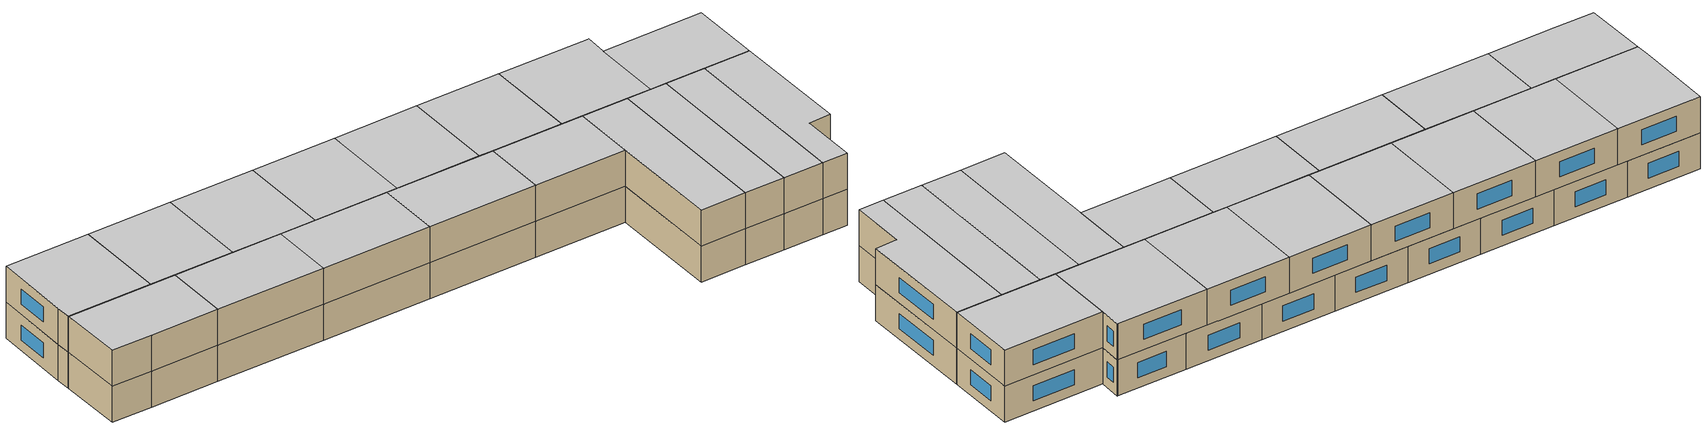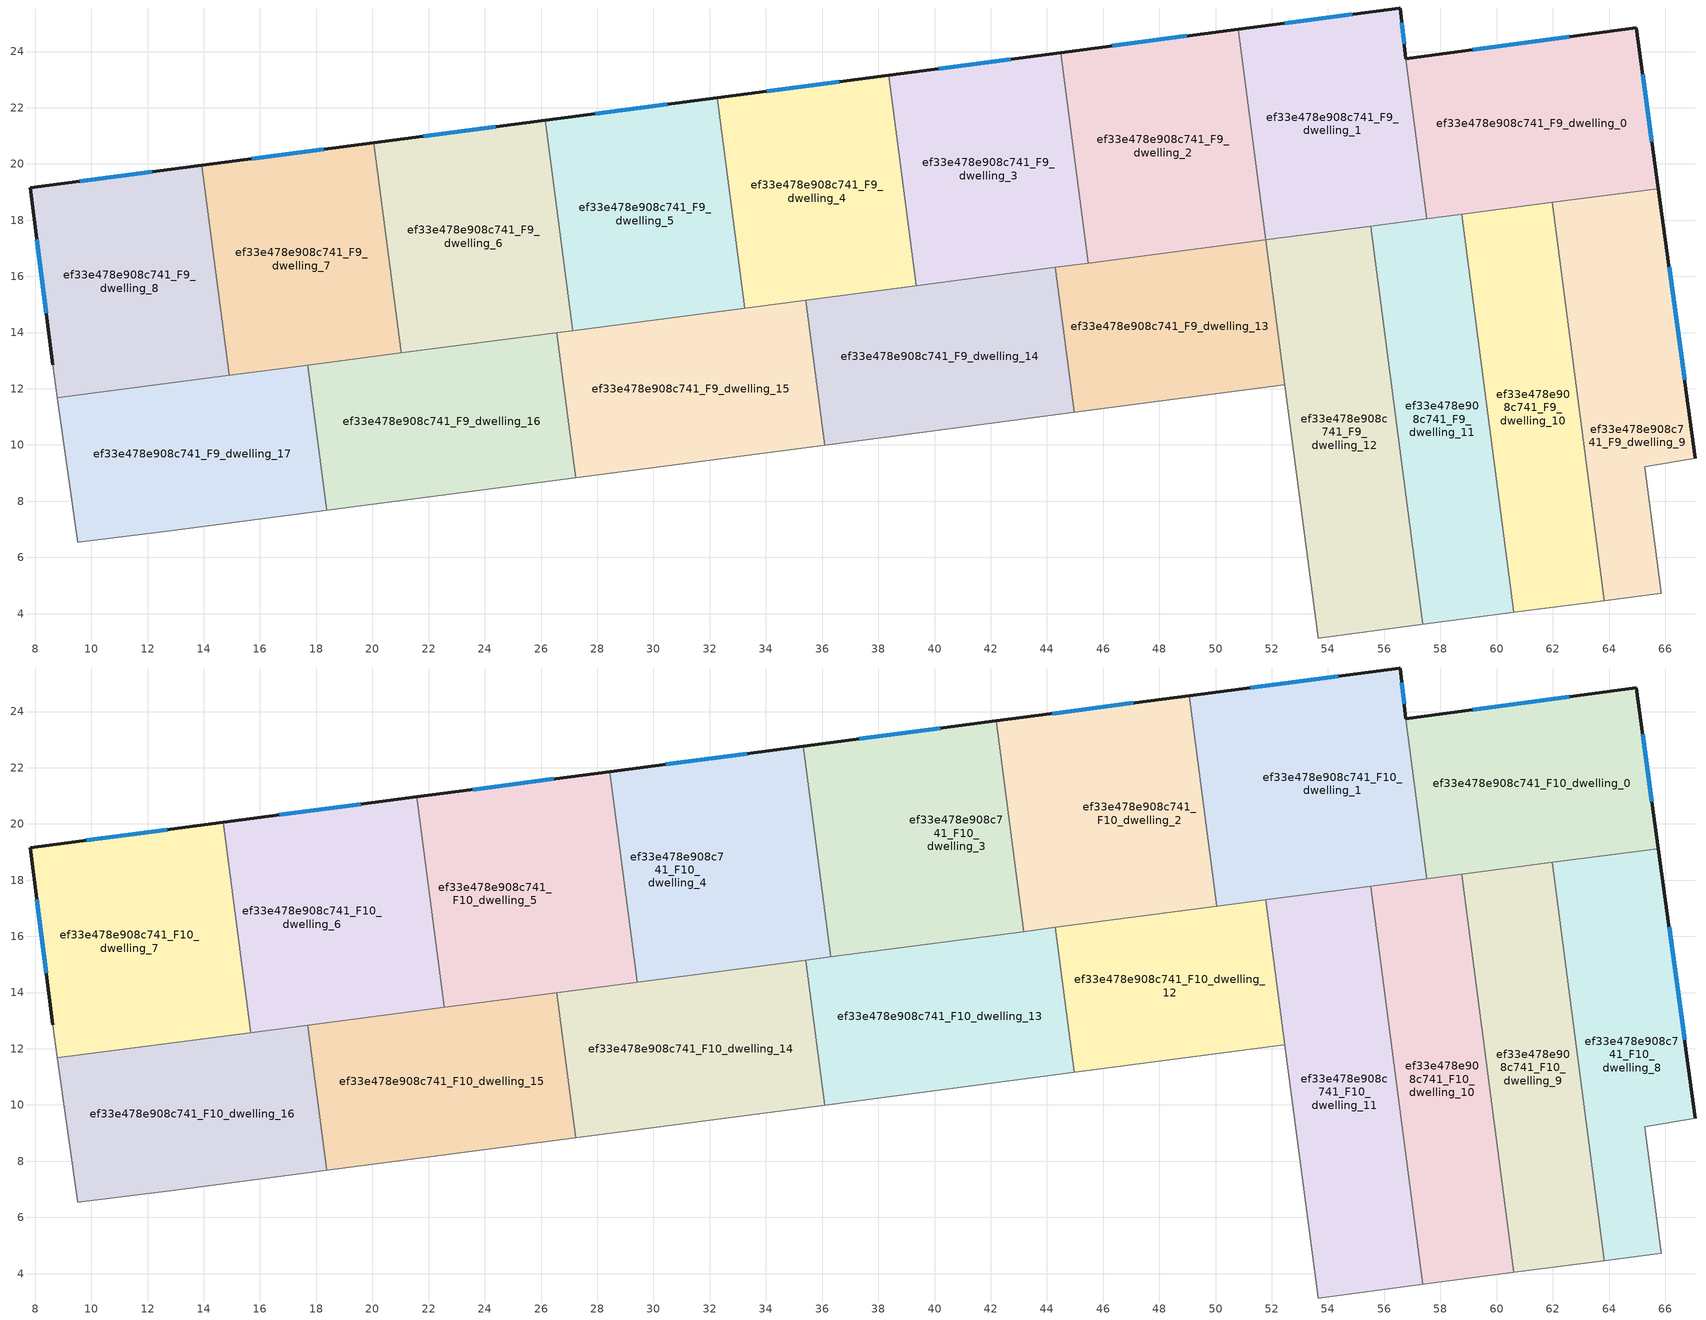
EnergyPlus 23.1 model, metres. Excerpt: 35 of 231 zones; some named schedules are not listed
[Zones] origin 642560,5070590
ef33e478e908c741_F9_dwelling_0
 floor to ef33e478e908c741_F8_dwelling_0 (EU_floor_Construction): 64.97,24.84 65.75,19.12 57.51,18.05 56.76,23.75 z27
 wall outside (EU_wall_Construction): 65.75,19.12 64.97,24.84 56.76,23.75 z27:30
 wall to ef33e478e908c741_F9_dwelling_1 (EU_wall_Construction): 56.76,23.75 57.51,18.05 z27:30
 wall to ef33e478e908c741_F9_dwelling_9 (EU_wall_Construction): 61.98,18.63 65.75,19.12 z27:30
 wall to ef33e478e908c741_F9_dwelling_10 (EU_wall_Construction): 58.75,18.21 61.98,18.63 z27:30
 wall to ef33e478e908c741_F9_dwelling_11 (EU_wall_Construction): 57.51,18.05 58.75,18.21 z27:30
 window (EU_Window_Construction): 62.59,24.53 59.14,24.07 / 65.53,20.78 65.2,23.19 z27.87:29.13
ef33e478e908c741_F9_dwelling_1
 floor to ef33e478e908c741_F8_dwelling_1 (EU_floor_Construction): 56.56,25.55 56.76,23.75 57.51,18.05 51.78,17.3 50.8,24.79 56.53,25.54 z27
 wall outside (EU_wall_Construction): 56.76,23.75 56.56,25.55 56.53,25.54 50.8,24.79 z27:30
 wall to ef33e478e908c741_F9_dwelling_2 (EU_wall_Construction): 50.8,24.79 51.78,17.3 z27:30
 wall to ef33e478e908c741_F9_dwelling_12 (EU_wall_Construction): 51.78,17.3 55.52,17.79 z27:30
 wall to ef33e478e908c741_F9_dwelling_11 (EU_wall_Construction): 55.52,17.79 57.51,18.05 z27:30
 window (EU_Window_Construction): 54.87,25.33 52.46,25.01 / 56.71,24.27 56.62,25.03 z27.87:29.13
ef33e478e908c741_F9_dwelling_10
 floor to ef33e478e908c741_F8_dwelling_10 (EU_floor_Construction): 61.98,18.63 63.84,4.46 60.61,4.04 58.75,18.21 z27
 wall to ef33e478e908c741_F9_dwelling_9 (EU_wall_Construction): 63.84,4.46 61.98,18.63 z27:30
 wall adiabatic (EU_wall_Construction): 60.61,4.04 63.84,4.46 z27:30
 wall to ef33e478e908c741_F9_dwelling_11 (EU_wall_Construction): 58.75,18.21 60.61,4.04 z27:30
ef33e478e908c741_F9_dwelling_11
 floor to ef33e478e908c741_F8_dwelling_11 (EU_floor_Construction): 58.75,18.21 60.61,4.04 57.38,3.62 55.52,17.79 z27
 wall adiabatic (EU_wall_Construction): 57.38,3.62 60.61,4.04 z27:30
 wall to ef33e478e908c741_F9_dwelling_12 (EU_wall_Construction): 55.52,17.79 57.38,3.62 z27:30
ef33e478e908c741_F9_dwelling_12
 floor to ef33e478e908c741_F8_dwelling_12 (EU_floor_Construction): 55.52,17.79 57.38,3.62 53.66,3.13 52.46,12.14 51.78,17.3 z27
 wall adiabatic (EU_wall_Construction): 52.46,12.14 53.66,3.13 57.38,3.62 z27:30
 wall to ef33e478e908c741_F9_dwelling_13 (EU_wall_Construction): 51.78,17.3 52.46,12.14 z27:30
ef33e478e908c741_F9_dwelling_13
 floor to ef33e478e908c741_F8_dwelling_13 (EU_floor_Construction): 51.78,17.3 52.46,12.14 44.96,11.16 44.29,16.32 z27
 wall adiabatic (EU_wall_Construction): 44.96,11.16 52.46,12.14 z27:30
 wall to ef33e478e908c741_F9_dwelling_14 (EU_wall_Construction): 44.29,16.32 44.96,11.16 z27:30
 wall to ef33e478e908c741_F9_dwelling_2 (EU_wall_Construction): 51.78,17.3 45.47,16.47 z27:30
 wall to ef33e478e908c741_F9_dwelling_3 (EU_wall_Construction): 45.47,16.47 44.29,16.32 z27:30
ef33e478e908c741_F9_dwelling_14
 floor to ef33e478e908c741_F8_dwelling_14 (EU_floor_Construction): 44.29,16.32 44.96,11.16 36.1,10 35.42,15.16 z27
 wall adiabatic (EU_wall_Construction): 36.1,10 44.96,11.16 z27:30
 wall to ef33e478e908c741_F9_dwelling_15 (EU_wall_Construction): 35.42,15.16 36.1,10 z27:30
 wall to ef33e478e908c741_F9_dwelling_3 (EU_wall_Construction): 44.29,16.32 39.36,15.67 z27:30
 wall to ef33e478e908c741_F9_dwelling_4 (EU_wall_Construction): 39.36,15.67 35.42,15.16 z27:30
ef33e478e908c741_F9_dwelling_15
 floor to ef33e478e908c741_F8_dwelling_15 (EU_floor_Construction): 35.42,15.16 36.1,10 27.23,8.83 26.56,14 z27
 wall adiabatic (EU_wall_Construction): 27.23,8.83 36.1,10 z27:30
 wall to ef33e478e908c741_F9_dwelling_16 (EU_wall_Construction): 26.56,14 27.23,8.83 z27:30
 wall to ef33e478e908c741_F9_dwelling_5 (EU_wall_Construction): 33.25,14.87 27.14,14.07 z27:30
 wall to ef33e478e908c741_F9_dwelling_6 (EU_wall_Construction): 27.14,14.07 26.56,14 z27:30
 wall to ef33e478e908c741_F9_dwelling_4 (EU_wall_Construction): 35.42,15.16 33.25,14.87 z27:30
ef33e478e908c741_F9_dwelling_16
 floor to ef33e478e908c741_F8_dwelling_16 (EU_floor_Construction): 26.56,14 27.23,8.83 18.37,7.67 17.69,12.84 z27
 wall adiabatic (EU_wall_Construction): 18.37,7.67 27.23,8.83 z27:30
 wall to ef33e478e908c741_F9_dwelling_17 (EU_wall_Construction): 17.69,12.84 18.37,7.67 z27:30
 wall to ef33e478e908c741_F9_dwelling_6 (EU_wall_Construction): 26.56,14 21.02,13.27 z27:30
 wall to ef33e478e908c741_F9_dwelling_7 (EU_wall_Construction): 21.02,13.27 17.69,12.84 z27:30
ef33e478e908c741_F9_dwelling_17
 floor to ef33e478e908c741_F8_dwelling_17 (EU_floor_Construction): 17.69,12.84 18.37,7.67 12.83,6.95 9.53,6.55 8.79,11.67 z27
 wall adiabatic (EU_wall_Construction): 8.79,11.67 9.53,6.55 12.83,6.95 18.37,7.67 z27:30
 wall to ef33e478e908c741_F9_dwelling_8 (EU_wall_Construction): 14.91,12.47 8.79,11.67 z27:30
 wall to ef33e478e908c741_F9_dwelling_7 (EU_wall_Construction): 17.69,12.84 14.91,12.47 z27:30
ef33e478e908c741_F9_dwelling_2
 floor to ef33e478e908c741_F8_dwelling_2 (EU_floor_Construction): 50.8,24.79 51.78,17.3 45.47,16.47 44.49,23.96 z27
 wall outside (EU_wall_Construction): 50.8,24.79 44.49,23.96 z27:30
 wall to ef33e478e908c741_F9_dwelling_3 (EU_wall_Construction): 44.49,23.96 45.47,16.47 z27:30
 window (EU_Window_Construction): 48.97,24.55 46.32,24.2 z27.87:29.13
 ceiling adiabatic (EU_roof_Construction): 50.05,17.07 49.07,24.57 44.49,23.96 45.47,16.47 z30
ef33e478e908c741_F9_dwelling_3
 floor to ef33e478e908c741_F8_dwelling_3 (EU_floor_Construction): 44.49,23.96 45.47,16.47 39.36,15.67 38.38,23.16 z27
 wall outside (EU_wall_Construction): 44.49,23.96 38.38,23.16 z27:30
 wall to ef33e478e908c741_F9_dwelling_4 (EU_wall_Construction): 38.38,23.16 39.36,15.67 z27:30
 window (EU_Window_Construction): 42.72,23.73 40.15,23.4 z27.87:29.13
ef33e478e908c741_F9_dwelling_4
 floor to ef33e478e908c741_F8_dwelling_4 (EU_floor_Construction): 38.38,23.16 39.36,15.67 33.25,14.87 32.27,22.36 z27
 wall outside (EU_wall_Construction): 38.38,23.16 32.27,22.36 z27:30
 wall to ef33e478e908c741_F9_dwelling_5 (EU_wall_Construction): 32.27,22.36 33.25,14.87 z27:30
 window (EU_Window_Construction): 36.61,22.93 34.04,22.59 z27.87:29.13
ef33e478e908c741_F9_dwelling_5
 floor to ef33e478e908c741_F8_dwelling_5 (EU_floor_Construction): 32.27,22.36 33.25,14.87 27.14,14.07 26.16,21.56 z27
 wall outside (EU_wall_Construction): 32.27,22.36 26.16,21.56 z27:30
 wall to ef33e478e908c741_F9_dwelling_6 (EU_wall_Construction): 26.16,21.56 27.14,14.07 z27:30
 window (EU_Window_Construction): 30.5,22.13 27.93,21.79 z27.87:29.13
ef33e478e908c741_F9_dwelling_6
 floor to ef33e478e908c741_F8_dwelling_6 (EU_floor_Construction): 26.16,21.56 27.14,14.07 21.02,13.27 20.05,20.76 z27
 wall outside (EU_wall_Construction): 26.16,21.56 20.05,20.76 z27:30
 wall to ef33e478e908c741_F9_dwelling_7 (EU_wall_Construction): 20.05,20.76 21.02,13.27 z27:30
 window (EU_Window_Construction): 24.39,21.33 21.82,20.99 z27.87:29.13
ef33e478e908c741_F9_dwelling_7
 floor to ef33e478e908c741_F8_dwelling_7 (EU_floor_Construction): 20.05,20.76 21.02,13.27 14.91,12.47 13.93,19.96 z27
 wall outside (EU_wall_Construction): 20.05,20.76 13.93,19.96 z27:30
 wall to ef33e478e908c741_F9_dwelling_8 (EU_wall_Construction): 13.93,19.96 14.91,12.47 z27:30
 window (EU_Window_Construction): 18.27,20.53 15.7,20.19 z27.87:29.13
ef33e478e908c741_F9_dwelling_8
 floor to ef33e478e908c741_F8_dwelling_8 (EU_floor_Construction): 13.93,19.96 14.91,12.47 8.79,11.67 8.63,12.85 7.83,19.16 z27
 wall outside (EU_wall_Construction): 13.93,19.96 7.83,19.16 8.63,12.85 z27:30
 wall adiabatic (EU_wall_Construction): 8.63,12.85 8.79,11.67 z27:30
 window (EU_Window_Construction): 12.16,19.73 9.6,19.39 / 8.06,17.33 8.39,14.68 z27.87:29.13
ef33e478e908c741_F9_dwelling_9
 floor to ef33e478e908c741_F8_dwelling_9 (EU_floor_Construction): 65.75,19.12 67.07,9.53 65.27,9.23 65.86,4.73 63.84,4.46 61.98,18.63 z27
 wall outside (EU_wall_Construction): 67.07,9.53 65.75,19.12 z27:30
 wall adiabatic (EU_wall_Construction): 63.84,4.46 65.86,4.73 65.27,9.23 67.07,9.53 z27:30
 window (EU_Window_Construction): 66.69,12.31 66.13,16.34 z27.87:29.13
ef33e478e908c741_F10_dwelling_0
 floor to ef33e478e908c741_F9_dwelling_0 (EU_floor_Construction): 64.97,24.84 65.75,19.12 57.51,18.05 56.76,23.75 z30
 wall outside (EU_wall_Construction): 65.75,19.12 64.97,24.84 56.76,23.75 z30:33
 wall to ef33e478e908c741_F10_dwelling_1 (EU_wall_Construction): 56.76,23.75 57.51,18.05 z30:33
 wall to ef33e478e908c741_F10_dwelling_8 (EU_wall_Construction): 61.98,18.63 65.75,19.12 z30:33
 wall to ef33e478e908c741_F10_dwelling_9 (EU_wall_Construction): 58.75,18.21 61.98,18.63 z30:33
 wall to ef33e478e908c741_F10_dwelling_10 (EU_wall_Construction): 57.51,18.05 58.75,18.21 z30:33
 window (EU_Window_Construction): 62.59,24.53 59.14,24.07 / 65.53,20.78 65.2,23.19 z30.87:32.13
 ceiling to ef33e478e908c741_F11_dwelling_0 (EU_floor_Construction): 65.75,19.12 64.97,24.84 56.76,23.75 57.51,18.05 z33
ef33e478e908c741_F10_dwelling_1
 floor to ef33e478e908c741_F9_dwelling_1 (EU_floor_Construction): 56.56,25.55 56.76,23.75 57.51,18.05 51.78,17.3 50.8,24.79 56.53,25.54 z30
 floor to ef33e478e908c741_F9_dwelling_2 (EU_floor_Construction): 50.8,24.79 51.78,17.3 50.05,17.07 49.07,24.57 z30
 wall outside (EU_wall_Construction): 56.76,23.75 56.56,25.55 56.53,25.54 49.07,24.57 z30:33
 wall to ef33e478e908c741_F10_dwelling_2 (EU_wall_Construction): 49.07,24.57 50.05,17.07 z30:33
 wall to ef33e478e908c741_F10_dwelling_11 (EU_wall_Construction): 51.78,17.3 55.52,17.79 z30:33
 wall to ef33e478e908c741_F10_dwelling_10 (EU_wall_Construction): 55.52,17.79 57.51,18.05 z30:33
 wall to ef33e478e908c741_F10_dwelling_12 (EU_wall_Construction): 50.05,17.07 51.78,17.3 z30:33
 window (EU_Window_Construction): 54.36,25.26 51.23,24.85 / 56.71,24.27 56.62,25.03 z30.87:32.13
 ceiling to ef33e478e908c741_F11_dwelling_1 (EU_floor_Construction): 57.51,18.05 56.76,23.75 56.56,25.55 56.53,25.54 49.07,24.57 50.05,17.07 z33
ef33e478e908c741_F10_dwelling_10
 floor to ef33e478e908c741_F9_dwelling_11 (EU_floor_Construction): 58.75,18.21 60.61,4.04 57.38,3.62 55.52,17.79 z30
 wall to ef33e478e908c741_F10_dwelling_9 (EU_wall_Construction): 60.61,4.04 58.75,18.21 z30:33
 wall adiabatic (EU_wall_Construction): 57.38,3.62 60.61,4.04 z30:33
 wall to ef33e478e908c741_F10_dwelling_11 (EU_wall_Construction): 55.52,17.79 57.38,3.62 z30:33
 ceiling to ef33e478e908c741_F11_dwelling_10 (EU_floor_Construction): 60.61,4.04 58.75,18.21 55.52,17.79 57.38,3.62 z33
ef33e478e908c741_F10_dwelling_11
 floor to ef33e478e908c741_F9_dwelling_12 (EU_floor_Construction): 55.52,17.79 57.38,3.62 53.66,3.13 52.46,12.14 51.78,17.3 z30
 wall adiabatic (EU_wall_Construction): 52.46,12.14 53.66,3.13 57.38,3.62 z30:33
 wall to ef33e478e908c741_F10_dwelling_12 (EU_wall_Construction): 51.78,17.3 52.46,12.14 z30:33
 ceiling to ef33e478e908c741_F11_dwelling_11 (EU_floor_Construction): 57.38,3.62 55.52,17.79 51.78,17.3 52.46,12.14 53.66,3.13 z33
ef33e478e908c741_F10_dwelling_12
 floor to ef33e478e908c741_F9_dwelling_13 (EU_floor_Construction): 51.78,17.3 52.46,12.14 44.96,11.16 44.29,16.32 z30
 wall adiabatic (EU_wall_Construction): 44.96,11.16 52.46,12.14 z30:33
 wall to ef33e478e908c741_F10_dwelling_13 (EU_wall_Construction): 44.29,16.32 44.96,11.16 z30:33
 wall to ef33e478e908c741_F10_dwelling_2 (EU_wall_Construction): 50.05,17.07 44.29,16.32 z30:33
 ceiling to ef33e478e908c741_F11_dwelling_12 (EU_floor_Construction): 52.46,12.14 51.78,17.3 44.29,16.32 44.96,11.16 z33
ef33e478e908c741_F10_dwelling_13
 floor to ef33e478e908c741_F9_dwelling_14 (EU_floor_Construction): 44.29,16.32 44.96,11.16 36.1,10 35.42,15.16 z30
 wall adiabatic (EU_wall_Construction): 36.1,10 44.96,11.16 z30:33
 wall to ef33e478e908c741_F10_dwelling_14 (EU_wall_Construction): 35.42,15.16 36.1,10 z30:33
 wall to ef33e478e908c741_F10_dwelling_3 (EU_wall_Construction): 43.18,16.17 36.3,15.27 z30:33
 wall to ef33e478e908c741_F10_dwelling_2 (EU_wall_Construction): 44.29,16.32 43.18,16.17 z30:33
 wall to ef33e478e908c741_F10_dwelling_4 (EU_wall_Construction): 36.3,15.27 35.42,15.16 z30:33
 ceiling to ef33e478e908c741_F11_dwelling_13 (EU_floor_Construction): 44.96,11.16 44.29,16.32 35.42,15.16 36.1,10 z33
ef33e478e908c741_F10_dwelling_14
 floor to ef33e478e908c741_F9_dwelling_15 (EU_floor_Construction): 35.42,15.16 36.1,10 27.23,8.83 26.56,14 z30
 wall adiabatic (EU_wall_Construction): 27.23,8.83 36.1,10 z30:33
 wall to ef33e478e908c741_F10_dwelling_15 (EU_wall_Construction): 26.56,14 27.23,8.83 z30:33
 wall to ef33e478e908c741_F10_dwelling_4 (EU_wall_Construction): 35.42,15.16 29.43,14.37 z30:33
 wall to ef33e478e908c741_F10_dwelling_5 (EU_wall_Construction): 29.43,14.37 26.56,14 z30:33
 ceiling to ef33e478e908c741_F11_dwelling_14 (EU_floor_Construction): 36.1,10 35.42,15.16 26.56,14 27.23,8.83 z33
ef33e478e908c741_F10_dwelling_15
 floor to ef33e478e908c741_F9_dwelling_16 (EU_floor_Construction): 26.56,14 27.23,8.83 18.37,7.67 17.69,12.84 z30
 wall to ef33e478e908c741_F10_dwelling_16 (EU_wall_Construction): 17.69,12.84 18.37,7.67 z30:33
 wall adiabatic (EU_wall_Construction): 18.37,7.67 27.23,8.83 z30:33
 wall to ef33e478e908c741_F10_dwelling_6 (EU_wall_Construction): 22.55,13.47 17.69,12.84 z30:33
 wall to ef33e478e908c741_F10_dwelling_5 (EU_wall_Construction): 26.56,14 22.55,13.47 z30:33
 ceiling to ef33e478e908c741_F11_dwelling_15 (EU_floor_Construction): 27.23,8.83 26.56,14 17.69,12.84 18.37,7.67 z33
ef33e478e908c741_F10_dwelling_16
 floor to ef33e478e908c741_F9_dwelling_17 (EU_floor_Construction): 17.69,12.84 18.37,7.67 12.83,6.95 9.53,6.55 8.79,11.67 z30
 wall adiabatic (EU_wall_Construction): 8.79,11.67 9.53,6.55 12.83,6.95 18.37,7.67 z30:33
 wall to ef33e478e908c741_F10_dwelling_7 (EU_wall_Construction): 15.67,12.57 8.79,11.67 z30:33
 wall to ef33e478e908c741_F10_dwelling_6 (EU_wall_Construction): 17.69,12.84 15.67,12.57 z30:33
 ceiling to ef33e478e908c741_F11_dwelling_16 (EU_floor_Construction): 18.37,7.67 17.69,12.84 8.79,11.67 9.53,6.55 12.83,6.95 z33
ef33e478e908c741_F10_dwelling_2
 floor to ef33e478e908c741_F9_dwelling_3 (EU_floor_Construction): 44.49,23.96 45.47,16.47 43.18,16.17 42.2,23.66 z30
 floor adiabatic (EU_floor_Construction): 49.07,24.57 50.05,17.07 43.18,16.17 45.47,16.47 44.49,23.96 42.2,23.66 z30
 wall outside (EU_wall_Construction): 49.07,24.57 42.2,23.66 z30:33
 wall to ef33e478e908c741_F10_dwelling_3 (EU_wall_Construction): 42.2,23.66 43.18,16.17 z30:33
 window (EU_Window_Construction): 47.07,24.3 44.19,23.93 z30.87:32.13
 ceiling to ef33e478e908c741_F11_dwelling_2 (EU_floor_Construction): 50.05,17.07 49.07,24.57 42.2,23.66 43.18,16.17 z33
ef33e478e908c741_F10_dwelling_3
 floor to ef33e478e908c741_F9_dwelling_3 (EU_floor_Construction): 42.2,23.66 43.18,16.17 39.36,15.67 38.38,23.16 z30
 floor to ef33e478e908c741_F9_dwelling_4 (EU_floor_Construction): 38.38,23.16 39.36,15.67 36.3,15.27 35.32,22.76 z30
 wall outside (EU_wall_Construction): 42.2,23.66 35.32,22.76 z30:33
 wall to ef33e478e908c741_F10_dwelling_4 (EU_wall_Construction): 35.32,22.76 36.3,15.27 z30:33
 window (EU_Window_Construction): 40.2,23.4 37.32,23.02 z30.87:32.13
 ceiling to ef33e478e908c741_F11_dwelling_3 (EU_floor_Construction): 43.18,16.17 42.2,23.66 35.32,22.76 36.3,15.27 z33
ef33e478e908c741_F10_dwelling_4
 floor to ef33e478e908c741_F9_dwelling_4 (EU_floor_Construction): 35.32,22.76 36.3,15.27 33.25,14.87 32.27,22.36 z30
 floor to ef33e478e908c741_F9_dwelling_5 (EU_floor_Construction): 32.27,22.36 33.25,14.87 29.43,14.37 28.45,21.86 z30
 wall outside (EU_wall_Construction): 35.32,22.76 28.45,21.86 z30:33
 wall to ef33e478e908c741_F10_dwelling_5 (EU_wall_Construction): 28.45,21.86 29.43,14.37 z30:33
 window (EU_Window_Construction): 33.33,22.5 30.44,22.12 z30.87:32.13
 ceiling to ef33e478e908c741_F11_dwelling_4 (EU_floor_Construction): 36.3,15.27 35.32,22.76 28.45,21.86 29.43,14.37 z33
ef33e478e908c741_F10_dwelling_5
 floor to ef33e478e908c741_F9_dwelling_5 (EU_floor_Construction): 28.45,21.86 29.43,14.37 27.14,14.07 26.16,21.56 z30
 floor to ef33e478e908c741_F9_dwelling_6 (EU_floor_Construction): 26.16,21.56 27.14,14.07 22.55,13.47 21.57,20.96 z30
 wall outside (EU_wall_Construction): 28.45,21.86 21.57,20.96 z30:33
 wall to ef33e478e908c741_F10_dwelling_6 (EU_wall_Construction): 21.57,20.96 22.55,13.47 z30:33
 window (EU_Window_Construction): 26.46,21.6 23.57,21.22 z30.87:32.13
 ceiling to ef33e478e908c741_F11_dwelling_5 (EU_floor_Construction): 29.43,14.37 28.45,21.86 21.57,20.96 22.55,13.47 z33
ef33e478e908c741_F10_dwelling_6
 floor to ef33e478e908c741_F9_dwelling_6 (EU_floor_Construction): 21.57,20.96 22.55,13.47 21.02,13.27 20.05,20.76 z30
 floor to ef33e478e908c741_F9_dwelling_7 (EU_floor_Construction): 20.05,20.76 21.02,13.27 15.67,12.57 14.69,20.06 z30
 wall outside (EU_wall_Construction): 21.57,20.96 14.69,20.06 z30:33
 wall to ef33e478e908c741_F10_dwelling_7 (EU_wall_Construction): 14.69,20.06 15.67,12.57 z30:33
 window (EU_Window_Construction): 19.58,20.7 16.69,20.32 z30.87:32.13
 ceiling to ef33e478e908c741_F11_dwelling_6 (EU_floor_Construction): 22.55,13.47 21.57,20.96 14.69,20.06 15.67,12.57 z33
ef33e478e908c741_F10_dwelling_7
 floor to ef33e478e908c741_F9_dwelling_7 (EU_floor_Construction): 14.69,20.06 15.67,12.57 14.91,12.47 13.93,19.96 z30
 floor to ef33e478e908c741_F9_dwelling_8 (EU_floor_Construction): 13.93,19.96 14.91,12.47 8.79,11.67 8.63,12.85 7.83,19.16 z30
 wall outside (EU_wall_Construction): 14.69,20.06 7.83,19.16 8.63,12.85 z30:33
 wall adiabatic (EU_wall_Construction): 8.63,12.85 8.79,11.67 z30:33
 window (EU_Window_Construction): 12.7,19.8 9.82,19.42 / 8.06,17.33 8.39,14.68 z30.87:32.13
 ceiling to ef33e478e908c741_F11_dwelling_7 (EU_floor_Construction): 15.67,12.57 14.69,20.06 7.83,19.16 8.63,12.85 8.79,11.67 z33
ef33e478e908c741_F10_dwelling_8
 floor to ef33e478e908c741_F9_dwelling_9 (EU_floor_Construction): 65.75,19.12 67.07,9.53 65.27,9.23 65.86,4.73 63.84,4.46 61.98,18.63 z30
 wall outside (EU_wall_Construction): 67.07,9.53 65.75,19.12 z30:33
 wall to ef33e478e908c741_F10_dwelling_9 (EU_wall_Construction): 61.98,18.63 63.84,4.46 z30:33
 wall adiabatic (EU_wall_Construction): 63.84,4.46 65.86,4.73 65.27,9.23 67.07,9.53 z30:33
 window (EU_Window_Construction): 66.69,12.31 66.13,16.34 z30.87:32.13
 ceiling to ef33e478e908c741_F11_dwelling_8 (EU_floor_Construction): 65.86,4.73 65.27,9.23 67.07,9.53 65.75,19.12 61.98,18.63 63.84,4.46 z33
ef33e478e908c741_F10_dwelling_9
 floor to ef33e478e908c741_F9_dwelling_10 (EU_floor_Construction): 61.98,18.63 63.84,4.46 60.61,4.04 58.75,18.21 z30
 wall adiabatic (EU_wall_Construction): 60.61,4.04 63.84,4.46 z30:33
 ceiling to ef33e478e908c741_F11_dwelling_9 (EU_floor_Construction): 63.84,4.46 61.98,18.63 58.75,18.21 60.61,4.04 z33
[Building]
EU S2 Campaign: North Axis=0; Terrain=City; Solar Distribution=FullExterior
[Site:Location]
Lyon-Bron: Latitude=45.75; Longitude=5; Time Zone=1; Elevation=198
[SizingPeriod:WeatherFileDays]
AnnualSizingPeriod: Begin Month=1; Begin Day of Month=1; End Month=12; End Day of Month=31; Day of Week for Start Day=Monday; Use Weather File Daylight Saving Period=No; Use Weather File Rain and Snow Indicators=No
[MATERIAL]
EU_InternalMass_Material: Roughness=MediumRough; Thickness=0.1; Conductivity=1; Density=1800; Specific Heat=900; Thermal Absorptance=0.9; Solar Absorptance=0.7; Visible Absorptance=0.7
[MATERIAL:NOMASS] Roughness=MediumRough; Thermal Absorptance=0.9; Solar Absorptance=0.7; Visible Absorptance=0.7
Name | Thermal Resistance
EU_wall_NoMass | 1.15691
EU_roof_NoMass | 1.19505
EU_floor_NoMass | 1.78277
[WINDOWMATERIAL:SIMPLEGLAZINGSYSTEM]
EU_Window_SimpleGlazing: UFactor=2.71266; Solar Heat Gain Coefficient=0.75; Visible Transmittance=0.75
[CONSTRUCTION]
EU_wall_Construction: EU_wall_NoMass
EU_roof_Construction: EU_roof_NoMass
EU_floor_Construction: EU_floor_NoMass
EU_Window_Construction: EU_Window_SimpleGlazing
EU_InternalMass_Construction: EU_InternalMass_Material
[ZONE] Type=1; Multiplier=1; Ceiling Height=autocalculate; Floor Area=autocalculate; Part of Total Floor Area=Yes
Name | Volume
ef33e478e908c741_F9_dwelling_0; ef33e478e908c741_F10_dwelling_0 | 143.422
ef33e478e908c741_F9_dwelling_1 | 131.086
ef33e478e908c741_F10_dwelling_1 | 170.776
ef33e478e908c741_F9_dwelling_10; ef33e478e908c741_F10_dwelling_9 | 139.622
ef33e478e908c741_F10_dwelling_10; ef33e478e908c741_F9_dwelling_11 | 139.666
ef33e478e908c741_F10_dwelling_11; ef33e478e908c741_F9_dwelling_12 | 161.384
ef33e478e908c741_F10_dwelling_12; ef33e478e908c741_F9_dwelling_13 | 117.94
ef33e478e908c741_F10_dwelling_13; ef33e478e908c741_F9_dwelling_14 | 139.639
ef33e478e908c741_F10_dwelling_14; ef33e478e908c741_F9_dwelling_15 | 139.651
ef33e478e908c741_F10_dwelling_15; ef33e478e908c741_F9_dwelling_16 | 139.64
ef33e478e908c741_F10_dwelling_16; ef33e478e908c741_F9_dwelling_17 | 139.644
ef33e478e908c741_F9_dwelling_2 | 144.415
ef33e478e908c741_F10_dwelling_2 | 157.11
ef33e478e908c741_F9_dwelling_3 | 139.658
ef33e478e908c741_F10_dwelling_3 | 157.124
ef33e478e908c741_F9_dwelling_4 | 139.632
ef33e478e908c741_F10_dwelling_4 | 157.106
ef33e478e908c741_F9_dwelling_5 | 139.638
ef33e478e908c741_F10_dwelling_5 | 157.084
ef33e478e908c741_F9_dwelling_6; ef33e478e908c741_F9_dwelling_7 | 139.646
ef33e478e908c741_F10_dwelling_6 | 157.115
ef33e478e908c741_F10_dwelling_7 | 157.107
ef33e478e908c741_F9_dwelling_8 | 139.653
ef33e478e908c741_F10_dwelling_8; ef33e478e908c741_F9_dwelling_9 | 139.655
[INTERNALMASS] Construction=EU_InternalMass_Construction
Name | Zone or ZoneList | Surface Area
ef33e478e908c741_F9_dwelling_0_EU_InternalMass | ef33e478e908c741_F9_dwelling_0 | 47.8076
ef33e478e908c741_F9_dwelling_1_EU_InternalMass | ef33e478e908c741_F9_dwelling_1 | 43.6956
ef33e478e908c741_F9_dwelling_2_EU_InternalMass | ef33e478e908c741_F9_dwelling_2 | 48.1387
ef33e478e908c741_F9_dwelling_3_EU_InternalMass | ef33e478e908c741_F9_dwelling_3 | 46.5526
ef33e478e908c741_F9_dwelling_4_EU_InternalMass | ef33e478e908c741_F9_dwelling_4 | 46.5438
ef33e478e908c741_F9_dwelling_5_EU_InternalMass | ef33e478e908c741_F9_dwelling_5 | 46.5459
ef33e478e908c741_F9_dwelling_6_EU_InternalMass | ef33e478e908c741_F9_dwelling_6 | 46.5487
ef33e478e908c741_F9_dwelling_7_EU_InternalMass | ef33e478e908c741_F9_dwelling_7 | 46.5488
ef33e478e908c741_F9_dwelling_8_EU_InternalMass | ef33e478e908c741_F9_dwelling_8 | 46.5511
ef33e478e908c741_F9_dwelling_9_EU_InternalMass | ef33e478e908c741_F9_dwelling_9 | 46.5516
ef33e478e908c741_F9_dwelling_10_EU_InternalMass | ef33e478e908c741_F9_dwelling_10 | 46.5407
ef33e478e908c741_F9_dwelling_11_EU_InternalMass | ef33e478e908c741_F9_dwelling_11 | 46.5549
ef33e478e908c741_F9_dwelling_12_EU_InternalMass | ef33e478e908c741_F9_dwelling_12 | 53.7947
ef33e478e908c741_F9_dwelling_13_EU_InternalMass | ef33e478e908c741_F9_dwelling_13 | 39.3134
ef33e478e908c741_F9_dwelling_14_EU_InternalMass | ef33e478e908c741_F9_dwelling_14 | 46.5467
ef33e478e908c741_F9_dwelling_15_EU_InternalMass | ef33e478e908c741_F9_dwelling_15 | 46.55
ef33e478e908c741_F9_dwelling_16_EU_InternalMass | ef33e478e908c741_F9_dwelling_16 | 46.5464
ef33e478e908c741_F9_dwelling_17_EU_InternalMass | ef33e478e908c741_F9_dwelling_17 | 46.5485
ef33e478e908c741_F10_dwelling_0_EU_InternalMass | ef33e478e908c741_F10_dwelling_0 | 47.8076
ef33e478e908c741_F10_dwelling_1_EU_InternalMass | ef33e478e908c741_F10_dwelling_1 | 56.9256
ef33e478e908c741_F10_dwelling_2_EU_InternalMass | ef33e478e908c741_F10_dwelling_2 | 52.37
ef33e478e908c741_F10_dwelling_3_EU_InternalMass | ef33e478e908c741_F10_dwelling_3 | 52.3745
ef33e478e908c741_F10_dwelling_4_EU_InternalMass | ef33e478e908c741_F10_dwelling_4 | 52.3686
ef33e478e908c741_F10_dwelling_5_EU_InternalMass | ef33e478e908c741_F10_dwelling_5 | 52.3617
ef33e478e908c741_F10_dwelling_6_EU_InternalMass | ef33e478e908c741_F10_dwelling_6 | 52.3714
ef33e478e908c741_F10_dwelling_7_EU_InternalMass | ef33e478e908c741_F10_dwelling_7 | 52.3693
ef33e478e908c741_F10_dwelling_8_EU_InternalMass | ef33e478e908c741_F10_dwelling_8 | 46.5516
ef33e478e908c741_F10_dwelling_9_EU_InternalMass | ef33e478e908c741_F10_dwelling_9 | 46.5407
ef33e478e908c741_F10_dwelling_10_EU_InternalMass | ef33e478e908c741_F10_dwelling_10 | 46.5549
ef33e478e908c741_F10_dwelling_11_EU_InternalMass | ef33e478e908c741_F10_dwelling_11 | 53.7947
ef33e478e908c741_F10_dwelling_12_EU_InternalMass | ef33e478e908c741_F10_dwelling_12 | 39.3134
ef33e478e908c741_F10_dwelling_13_EU_InternalMass | ef33e478e908c741_F10_dwelling_13 | 46.5467
ef33e478e908c741_F10_dwelling_14_EU_InternalMass | ef33e478e908c741_F10_dwelling_14 | 46.55
ef33e478e908c741_F10_dwelling_15_EU_InternalMass | ef33e478e908c741_F10_dwelling_15 | 46.5493
ef33e478e908c741_F10_dwelling_16_EU_InternalMass | ef33e478e908c741_F10_dwelling_16 | 46.5485
[OTHEREQUIPMENT] Fuel Type=Electricity; Design Level Calculation Method=Watts/Area; Power per Zone Floor Area=1; Fraction Latent=0; Fraction Radiant=0; Fraction Lost=0; Carbon Dioxide Generation Rate=0; EndUse Subcategory=EU_Step8_InternalGains
Name | Zone or ZoneList or Space or SpaceList | Schedule
EU_Step8_InternalGain_ef33e478e908c741_F9_dwelling_0_f000 | ef33e478e908c741_F9_dwelling_0 | EU_Step8_GainSchedule_ef33e478e908c741_F9_dwelling_0_f000
EU_Step8_InternalGain_ef33e478e908c741_F9_dwelling_1_f000 | ef33e478e908c741_F9_dwelling_1 | EU_Step8_GainSchedule_ef33e478e908c741_F9_dwelling_1_f000
EU_Step8_InternalGain_ef33e478e908c741_F9_dwelling_2_f000 | ef33e478e908c741_F9_dwelling_2 | EU_Step8_GainSchedule_ef33e478e908c741_F9_dwelling_2_f000
EU_Step8_InternalGain_ef33e478e908c741_F9_dwelling_3_f000 | ef33e478e908c741_F9_dwelling_3 | EU_Step8_GainSchedule_ef33e478e908c741_F9_dwelling_3_f000
EU_Step8_InternalGain_ef33e478e908c741_F9_dwelling_4_f000 | ef33e478e908c741_F9_dwelling_4 | EU_Step8_GainSchedule_ef33e478e908c741_F9_dwelling_4_f000
EU_Step8_InternalGain_ef33e478e908c741_F9_dwelling_5_f000 | ef33e478e908c741_F9_dwelling_5 | EU_Step8_GainSchedule_ef33e478e908c741_F9_dwelling_5_f000
EU_Step8_InternalGain_ef33e478e908c741_F9_dwelling_6_f000 | ef33e478e908c741_F9_dwelling_6 | EU_Step8_GainSchedule_ef33e478e908c741_F9_dwelling_6_f000
EU_Step8_InternalGain_ef33e478e908c741_F9_dwelling_7_f000 | ef33e478e908c741_F9_dwelling_7 | EU_Step8_GainSchedule_ef33e478e908c741_F9_dwelling_7_f000
EU_Step8_InternalGain_ef33e478e908c741_F9_dwelling_8_f000 | ef33e478e908c741_F9_dwelling_8 | EU_Step8_GainSchedule_ef33e478e908c741_F9_dwelling_8_f000
EU_Step8_InternalGain_ef33e478e908c741_F9_dwelling_9_f000 | ef33e478e908c741_F9_dwelling_9 | EU_Step8_GainSchedule_ef33e478e908c741_F9_dwelling_9_f000
EU_Step8_InternalGain_ef33e478e908c741_F9_dwelling_10_f000 | ef33e478e908c741_F9_dwelling_10 | EU_Step8_GainSchedule_ef33e478e908c741_F9_dwelling_10_f000
EU_Step8_InternalGain_ef33e478e908c741_F9_dwelling_11_f000 | ef33e478e908c741_F9_dwelling_11 | EU_Step8_GainSchedule_ef33e478e908c741_F9_dwelling_11_f000
EU_Step8_InternalGain_ef33e478e908c741_F9_dwelling_12_f000 | ef33e478e908c741_F9_dwelling_12 | EU_Step8_GainSchedule_ef33e478e908c741_F9_dwelling_12_f000
EU_Step8_InternalGain_ef33e478e908c741_F9_dwelling_13_f000 | ef33e478e908c741_F9_dwelling_13 | EU_Step8_GainSchedule_ef33e478e908c741_F9_dwelling_13_f000
EU_Step8_InternalGain_ef33e478e908c741_F9_dwelling_14_f000 | ef33e478e908c741_F9_dwelling_14 | EU_Step8_GainSchedule_ef33e478e908c741_F9_dwelling_14_f000
EU_Step8_InternalGain_ef33e478e908c741_F9_dwelling_15_f000 | ef33e478e908c741_F9_dwelling_15 | EU_Step8_GainSchedule_ef33e478e908c741_F9_dwelling_15_f000
EU_Step8_InternalGain_ef33e478e908c741_F9_dwelling_16_f000 | ef33e478e908c741_F9_dwelling_16 | EU_Step8_GainSchedule_ef33e478e908c741_F9_dwelling_16_f000
EU_Step8_InternalGain_ef33e478e908c741_F9_dwelling_17_f000 | ef33e478e908c741_F9_dwelling_17 | EU_Step8_GainSchedule_ef33e478e908c741_F9_dwelling_17_f000
EU_Step8_InternalGain_ef33e478e908c741_F10_dwelling_0_f000 | ef33e478e908c741_F10_dwelling_0 | EU_Step8_GainSchedule_ef33e478e908c741_F10_dwelling_0_f000
EU_Step8_InternalGain_ef33e478e908c741_F10_dwelling_1_f000 | ef33e478e908c741_F10_dwelling_1 | EU_Step8_GainSchedule_ef33e478e908c741_F10_dwelling_1_f000
EU_Step8_InternalGain_ef33e478e908c741_F10_dwelling_2_f000 | ef33e478e908c741_F10_dwelling_2 | EU_Step8_GainSchedule_ef33e478e908c741_F10_dwelling_2_f000
EU_Step8_InternalGain_ef33e478e908c741_F10_dwelling_3_f000 | ef33e478e908c741_F10_dwelling_3 | EU_Step8_GainSchedule_ef33e478e908c741_F10_dwelling_3_f000
EU_Step8_InternalGain_ef33e478e908c741_F10_dwelling_4_f000 | ef33e478e908c741_F10_dwelling_4 | EU_Step8_GainSchedule_ef33e478e908c741_F10_dwelling_4_f000
EU_Step8_InternalGain_ef33e478e908c741_F10_dwelling_5_f000 | ef33e478e908c741_F10_dwelling_5 | EU_Step8_GainSchedule_ef33e478e908c741_F10_dwelling_5_f000
EU_Step8_InternalGain_ef33e478e908c741_F10_dwelling_6_f000 | ef33e478e908c741_F10_dwelling_6 | EU_Step8_GainSchedule_ef33e478e908c741_F10_dwelling_6_f000
EU_Step8_InternalGain_ef33e478e908c741_F10_dwelling_7_f000 | ef33e478e908c741_F10_dwelling_7 | EU_Step8_GainSchedule_ef33e478e908c741_F10_dwelling_7_f000
EU_Step8_InternalGain_ef33e478e908c741_F10_dwelling_8_f000 | ef33e478e908c741_F10_dwelling_8 | EU_Step8_GainSchedule_ef33e478e908c741_F10_dwelling_8_f000
EU_Step8_InternalGain_ef33e478e908c741_F10_dwelling_9_f000 | ef33e478e908c741_F10_dwelling_9 | EU_Step8_GainSchedule_ef33e478e908c741_F10_dwelling_9_f000
EU_Step8_InternalGain_ef33e478e908c741_F10_dwelling_10_f000 | ef33e478e908c741_F10_dwelling_10 | EU_Step8_GainSchedule_ef33e478e908c741_F10_dwelling_10_f000
EU_Step8_InternalGain_ef33e478e908c741_F10_dwelling_11_f000 | ef33e478e908c741_F10_dwelling_11 | EU_Step8_GainSchedule_ef33e478e908c741_F10_dwelling_11_f000
EU_Step8_InternalGain_ef33e478e908c741_F10_dwelling_12_f000 | ef33e478e908c741_F10_dwelling_12 | EU_Step8_GainSchedule_ef33e478e908c741_F10_dwelling_12_f000
EU_Step8_InternalGain_ef33e478e908c741_F10_dwelling_13_f000 | ef33e478e908c741_F10_dwelling_13 | EU_Step8_GainSchedule_ef33e478e908c741_F10_dwelling_13_f000
EU_Step8_InternalGain_ef33e478e908c741_F10_dwelling_14_f000 | ef33e478e908c741_F10_dwelling_14 | EU_Step8_GainSchedule_ef33e478e908c741_F10_dwelling_14_f000
EU_Step8_InternalGain_ef33e478e908c741_F10_dwelling_15_f000 | ef33e478e908c741_F10_dwelling_15 | EU_Step8_GainSchedule_ef33e478e908c741_F10_dwelling_15_f000
EU_Step8_InternalGain_ef33e478e908c741_F10_dwelling_16_f000 | ef33e478e908c741_F10_dwelling_16 | EU_Step8_GainSchedule_ef33e478e908c741_F10_dwelling_16_f000
[ZONEVENTILATION:DESIGNFLOWRATE] Schedule=EU_AlwaysOn; Design Flow Rate Calculation Method=AirChanges/Hour; Air Changes per Hour=0.551728; Ventilation Type=Natural; Fan Pressure Rise=0; Fan Total Efficiency=1; Constant Term Coefficient=1; Temperature Term Coefficient=0; Velocity Term Coefficient=0; Velocity Squared Term Coefficient=0; Minimum Indoor Temperature=-100; Maximum Indoor Temperature=100; Delta Temperature=-100; Minimum Outdoor Temperature=-100; Maximum Outdoor Temperature=100; Maximum Wind Speed=40
Name | Zone or ZoneList or Space or SpaceList
EU_ConstantAir_ef33e478e908c741_F9_dwelling_0 | ef33e478e908c741_F9_dwelling_0
EU_ConstantAir_ef33e478e908c741_F9_dwelling_1 | ef33e478e908c741_F9_dwelling_1
EU_ConstantAir_ef33e478e908c741_F9_dwelling_2 | ef33e478e908c741_F9_dwelling_2
EU_ConstantAir_ef33e478e908c741_F9_dwelling_3 | ef33e478e908c741_F9_dwelling_3
EU_ConstantAir_ef33e478e908c741_F9_dwelling_4 | ef33e478e908c741_F9_dwelling_4
EU_ConstantAir_ef33e478e908c741_F9_dwelling_5 | ef33e478e908c741_F9_dwelling_5
EU_ConstantAir_ef33e478e908c741_F9_dwelling_6 | ef33e478e908c741_F9_dwelling_6
EU_ConstantAir_ef33e478e908c741_F9_dwelling_7 | ef33e478e908c741_F9_dwelling_7
EU_ConstantAir_ef33e478e908c741_F9_dwelling_8 | ef33e478e908c741_F9_dwelling_8
EU_ConstantAir_ef33e478e908c741_F9_dwelling_9 | ef33e478e908c741_F9_dwelling_9
EU_ConstantAir_ef33e478e908c741_F9_dwelling_10 | ef33e478e908c741_F9_dwelling_10
EU_ConstantAir_ef33e478e908c741_F9_dwelling_11 | ef33e478e908c741_F9_dwelling_11
EU_ConstantAir_ef33e478e908c741_F9_dwelling_12 | ef33e478e908c741_F9_dwelling_12
EU_ConstantAir_ef33e478e908c741_F9_dwelling_13 | ef33e478e908c741_F9_dwelling_13
EU_ConstantAir_ef33e478e908c741_F9_dwelling_14 | ef33e478e908c741_F9_dwelling_14
EU_ConstantAir_ef33e478e908c741_F9_dwelling_15 | ef33e478e908c741_F9_dwelling_15
EU_ConstantAir_ef33e478e908c741_F9_dwelling_16 | ef33e478e908c741_F9_dwelling_16
EU_ConstantAir_ef33e478e908c741_F9_dwelling_17 | ef33e478e908c741_F9_dwelling_17
EU_ConstantAir_ef33e478e908c741_F10_dwelling_0 | ef33e478e908c741_F10_dwelling_0
EU_ConstantAir_ef33e478e908c741_F10_dwelling_1 | ef33e478e908c741_F10_dwelling_1
EU_ConstantAir_ef33e478e908c741_F10_dwelling_2 | ef33e478e908c741_F10_dwelling_2
EU_ConstantAir_ef33e478e908c741_F10_dwelling_3 | ef33e478e908c741_F10_dwelling_3
EU_ConstantAir_ef33e478e908c741_F10_dwelling_4 | ef33e478e908c741_F10_dwelling_4
EU_ConstantAir_ef33e478e908c741_F10_dwelling_5 | ef33e478e908c741_F10_dwelling_5
EU_ConstantAir_ef33e478e908c741_F10_dwelling_6 | ef33e478e908c741_F10_dwelling_6
EU_ConstantAir_ef33e478e908c741_F10_dwelling_7 | ef33e478e908c741_F10_dwelling_7
EU_ConstantAir_ef33e478e908c741_F10_dwelling_8 | ef33e478e908c741_F10_dwelling_8
EU_ConstantAir_ef33e478e908c741_F10_dwelling_9 | ef33e478e908c741_F10_dwelling_9
EU_ConstantAir_ef33e478e908c741_F10_dwelling_10 | ef33e478e908c741_F10_dwelling_10
EU_ConstantAir_ef33e478e908c741_F10_dwelling_11 | ef33e478e908c741_F10_dwelling_11
EU_ConstantAir_ef33e478e908c741_F10_dwelling_12 | ef33e478e908c741_F10_dwelling_12
EU_ConstantAir_ef33e478e908c741_F10_dwelling_13 | ef33e478e908c741_F10_dwelling_13
EU_ConstantAir_ef33e478e908c741_F10_dwelling_14 | ef33e478e908c741_F10_dwelling_14
EU_ConstantAir_ef33e478e908c741_F10_dwelling_15 | ef33e478e908c741_F10_dwelling_15
EU_ConstantAir_ef33e478e908c741_F10_dwelling_16 | ef33e478e908c741_F10_dwelling_16
[HVACTEMPLATE:ZONE:IDEALLOADSAIRSYSTEM] System Availability Schedule=EU_AlwaysOn; Maximum Heating Supply Air Temperature=50; Minimum Cooling Supply Air Temperature=13; Maximum Heating Supply Air Humidity Ratio=0.0156; Minimum Cooling Supply Air Humidity Ratio=0.0077; Heating Limit=NoLimit; Cooling Limit=NoLimit; Heating Availability Schedule=EU_AlwaysOn; Cooling Availability Schedule=EU_CoolingOff; Dehumidification Control Type=ConstantSensibleHeatRatio; Cooling Sensible Heat Ratio=0.7; Dehumidification Setpoint=60; Humidification Control Type=None; Humidification Setpoint=30; Outdoor Air Method=None; Outdoor Air Flow Rate per Person=0.00944; Outdoor Air Flow Rate per Zone Floor Area=0; Outdoor Air Flow Rate per Zone=0; Demand Controlled Ventilation Type=None; Outdoor Air Economizer Type=NoEconomizer; Heat Recovery Type=None; Sensible Heat Recovery Effectiveness=0.7; Latent Heat Recovery Effectiveness=0.65
Name | Template Thermostat
ef33e478e908c741_F9_dwelling_0 | EU_HeatOnly_ef33e478e908c741_F9_dwelling_0
ef33e478e908c741_F9_dwelling_1 | EU_HeatOnly_ef33e478e908c741_F9_dwelling_1
ef33e478e908c741_F9_dwelling_2 | EU_HeatOnly_ef33e478e908c741_F9_dwelling_2
ef33e478e908c741_F9_dwelling_3 | EU_HeatOnly_ef33e478e908c741_F9_dwelling_3
ef33e478e908c741_F9_dwelling_4 | EU_HeatOnly_ef33e478e908c741_F9_dwelling_4
ef33e478e908c741_F9_dwelling_5 | EU_HeatOnly_ef33e478e908c741_F9_dwelling_5
ef33e478e908c741_F9_dwelling_6 | EU_HeatOnly_ef33e478e908c741_F9_dwelling_6
ef33e478e908c741_F9_dwelling_7 | EU_HeatOnly_ef33e478e908c741_F9_dwelling_7
ef33e478e908c741_F9_dwelling_8 | EU_HeatOnly_ef33e478e908c741_F9_dwelling_8
ef33e478e908c741_F9_dwelling_9 | EU_HeatOnly_ef33e478e908c741_F9_dwelling_9
ef33e478e908c741_F9_dwelling_10 | EU_HeatOnly_ef33e478e908c741_F9_dwelling_10
ef33e478e908c741_F9_dwelling_11 | EU_HeatOnly_ef33e478e908c741_F9_dwelling_11
ef33e478e908c741_F9_dwelling_12 | EU_HeatOnly_ef33e478e908c741_F9_dwelling_12
ef33e478e908c741_F9_dwelling_13 | EU_HeatOnly_ef33e478e908c741_F9_dwelling_13
ef33e478e908c741_F9_dwelling_14 | EU_HeatOnly_ef33e478e908c741_F9_dwelling_14
ef33e478e908c741_F9_dwelling_15 | EU_HeatOnly_ef33e478e908c741_F9_dwelling_15
ef33e478e908c741_F9_dwelling_16 | EU_HeatOnly_ef33e478e908c741_F9_dwelling_16
ef33e478e908c741_F9_dwelling_17 | EU_HeatOnly_ef33e478e908c741_F9_dwelling_17
ef33e478e908c741_F10_dwelling_0 | EU_HeatOnly_ef33e478e908c741_F10_dwelling_0
ef33e478e908c741_F10_dwelling_1 | EU_HeatOnly_ef33e478e908c741_F10_dwelling_1
ef33e478e908c741_F10_dwelling_2 | EU_HeatOnly_ef33e478e908c741_F10_dwelling_2
ef33e478e908c741_F10_dwelling_3 | EU_HeatOnly_ef33e478e908c741_F10_dwelling_3
ef33e478e908c741_F10_dwelling_4 | EU_HeatOnly_ef33e478e908c741_F10_dwelling_4
ef33e478e908c741_F10_dwelling_5 | EU_HeatOnly_ef33e478e908c741_F10_dwelling_5
ef33e478e908c741_F10_dwelling_6 | EU_HeatOnly_ef33e478e908c741_F10_dwelling_6
ef33e478e908c741_F10_dwelling_7 | EU_HeatOnly_ef33e478e908c741_F10_dwelling_7
ef33e478e908c741_F10_dwelling_8 | EU_HeatOnly_ef33e478e908c741_F10_dwelling_8
ef33e478e908c741_F10_dwelling_9 | EU_HeatOnly_ef33e478e908c741_F10_dwelling_9
ef33e478e908c741_F10_dwelling_10 | EU_HeatOnly_ef33e478e908c741_F10_dwelling_10
ef33e478e908c741_F10_dwelling_11 | EU_HeatOnly_ef33e478e908c741_F10_dwelling_11
ef33e478e908c741_F10_dwelling_12 | EU_HeatOnly_ef33e478e908c741_F10_dwelling_12
ef33e478e908c741_F10_dwelling_13 | EU_HeatOnly_ef33e478e908c741_F10_dwelling_13
ef33e478e908c741_F10_dwelling_14 | EU_HeatOnly_ef33e478e908c741_F10_dwelling_14
ef33e478e908c741_F10_dwelling_15 | EU_HeatOnly_ef33e478e908c741_F10_dwelling_15
ef33e478e908c741_F10_dwelling_16 | EU_HeatOnly_ef33e478e908c741_F10_dwelling_16
[SIZING:ZONE] Zone Cooling Design Supply Air Temperature Input Method=SupplyAirTemperature; Zone Cooling Design Supply Air Temperature=13; Zone Heating Design Supply Air Temperature Input Method=SupplyAirTemperature; Zone Heating Design Supply Air Temperature=50; Zone Cooling Design Supply Air Humidity Ratio=0.008; Zone Heating Design Supply Air Humidity Ratio=0.008; Cooling Design Air Flow Method=DesignDay; Cooling Design Air Flow Rate=0; Cooling Minimum Air Flow per Zone Floor Area=0.000762; Cooling Minimum Air Flow=0; Cooling Minimum Air Flow Fraction=0.2; Heating Design Air Flow Method=DesignDay; Heating Design Air Flow Rate=0; Heating Maximum Air Flow per Zone Floor Area=0.002032; Heating Maximum Air Flow=0.141576; Heating Maximum Air Flow Fraction=0.3; Account for Dedicated Outdoor Air System=No; Dedicated Outdoor Air System Control Strategy=NeutralSupplyAir; Dedicated Outdoor Air Low Setpoint Temperature for Design=autosize; Dedicated Outdoor Air High Setpoint Temperature for Design=autosize; Zone Load Sizing Method=Sensible Load Only No Latent Load; Zone Latent Cooling Design Supply Air Humidity Ratio Input Method=HumidityRatioDifference; Zone Cooling Design Supply Air Humidity Ratio Difference=0.005; Zone Latent Heating Design Supply Air Humidity Ratio Input Method=HumidityRatioDifference; Zone Humidification Design Supply Air Humidity Ratio Difference=0.005
ef33e478e908c741_F9_dwelling_0; ef33e478e908c741_F9_dwelling_1; ef33e478e908c741_F9_dwelling_2; ef33e478e908c741_F9_dwelling_3; ef33e478e908c741_F9_dwelling_4; ef33e478e908c741_F9_dwelling_5; ef33e478e908c741_F9_dwelling_6; ef33e478e908c741_F9_dwelling_7; ef33e478e908c741_F9_dwelling_8; ef33e478e908c741_F9_dwelling_9; ef33e478e908c741_F9_dwelling_10; ef33e478e908c741_F9_dwelling_11; ef33e478e908c741_F9_dwelling_12; ef33e478e908c741_F9_dwelling_13; ef33e478e908c741_F9_dwelling_14; ef33e478e908c741_F9_dwelling_15; ef33e478e908c741_F9_dwelling_16; ef33e478e908c741_F9_dwelling_17; ef33e478e908c741_F10_dwelling_0; ef33e478e908c741_F10_dwelling_1; ef33e478e908c741_F10_dwelling_2; ef33e478e908c741_F10_dwelling_3; ef33e478e908c741_F10_dwelling_4; ef33e478e908c741_F10_dwelling_5; ef33e478e908c741_F10_dwelling_6; ef33e478e908c741_F10_dwelling_7; ef33e478e908c741_F10_dwelling_8; ef33e478e908c741_F10_dwelling_9; ef33e478e908c741_F10_dwelling_10; ef33e478e908c741_F10_dwelling_11; ef33e478e908c741_F10_dwelling_12; ef33e478e908c741_F10_dwelling_13; ef33e478e908c741_F10_dwelling_14; ef33e478e908c741_F10_dwelling_15; ef33e478e908c741_F10_dwelling_16
[SCHEDULE:FILE] Column Number=1; Rows to Skip at Top=0; Number of Hours of Data=8760; Column Separator=Comma; Interpolate to Timestep=No; Minutes per Item=60; Adjust Schedule for Daylight Savings=Yes
Name | File
EU_Step8_GainSchedule_ef33e478e908c741_F9_dwelling_0_f000 | ../../schedules/ef33e478e908c741/ef33e478e908c741_F9_dwelling_0_f000_gain.csv
EU_Step8_GainSchedule_ef33e478e908c741_F9_dwelling_1_f000 | ../../schedules/ef33e478e908c741/ef33e478e908c741_F9_dwelling_1_f000_gain.csv
EU_Step8_GainSchedule_ef33e478e908c741_F9_dwelling_2_f000 | ../../schedules/ef33e478e908c741/ef33e478e908c741_F9_dwelling_2_f000_gain.csv
EU_Step8_GainSchedule_ef33e478e908c741_F9_dwelling_3_f000 | ../../schedules/ef33e478e908c741/ef33e478e908c741_F9_dwelling_3_f000_gain.csv
EU_Step8_GainSchedule_ef33e478e908c741_F9_dwelling_4_f000 | ../../schedules/ef33e478e908c741/ef33e478e908c741_F9_dwelling_4_f000_gain.csv
EU_Step8_GainSchedule_ef33e478e908c741_F9_dwelling_5_f000 | ../../schedules/ef33e478e908c741/ef33e478e908c741_F9_dwelling_5_f000_gain.csv
EU_Step8_GainSchedule_ef33e478e908c741_F9_dwelling_6_f000 | ../../schedules/ef33e478e908c741/ef33e478e908c741_F9_dwelling_6_f000_gain.csv
EU_Step8_GainSchedule_ef33e478e908c741_F9_dwelling_7_f000 | ../../schedules/ef33e478e908c741/ef33e478e908c741_F9_dwelling_7_f000_gain.csv
EU_Step8_GainSchedule_ef33e478e908c741_F9_dwelling_8_f000 | ../../schedules/ef33e478e908c741/ef33e478e908c741_F9_dwelling_8_f000_gain.csv
EU_Step8_GainSchedule_ef33e478e908c741_F9_dwelling_9_f000 | ../../schedules/ef33e478e908c741/ef33e478e908c741_F9_dwelling_9_f000_gain.csv
EU_Step8_GainSchedule_ef33e478e908c741_F9_dwelling_10_f000 | ../../schedules/ef33e478e908c741/ef33e478e908c741_F9_dwelling_10_f000_gain.csv
EU_Step8_GainSchedule_ef33e478e908c741_F9_dwelling_11_f000 | ../../schedules/ef33e478e908c741/ef33e478e908c741_F9_dwelling_11_f000_gain.csv
EU_Step8_GainSchedule_ef33e478e908c741_F9_dwelling_12_f000 | ../../schedules/ef33e478e908c741/ef33e478e908c741_F9_dwelling_12_f000_gain.csv
EU_Step8_GainSchedule_ef33e478e908c741_F9_dwelling_13_f000 | ../../schedules/ef33e478e908c741/ef33e478e908c741_F9_dwelling_13_f000_gain.csv
EU_Step8_GainSchedule_ef33e478e908c741_F9_dwelling_14_f000 | ../../schedules/ef33e478e908c741/ef33e478e908c741_F9_dwelling_14_f000_gain.csv
EU_Step8_GainSchedule_ef33e478e908c741_F9_dwelling_15_f000 | ../../schedules/ef33e478e908c741/ef33e478e908c741_F9_dwelling_15_f000_gain.csv
